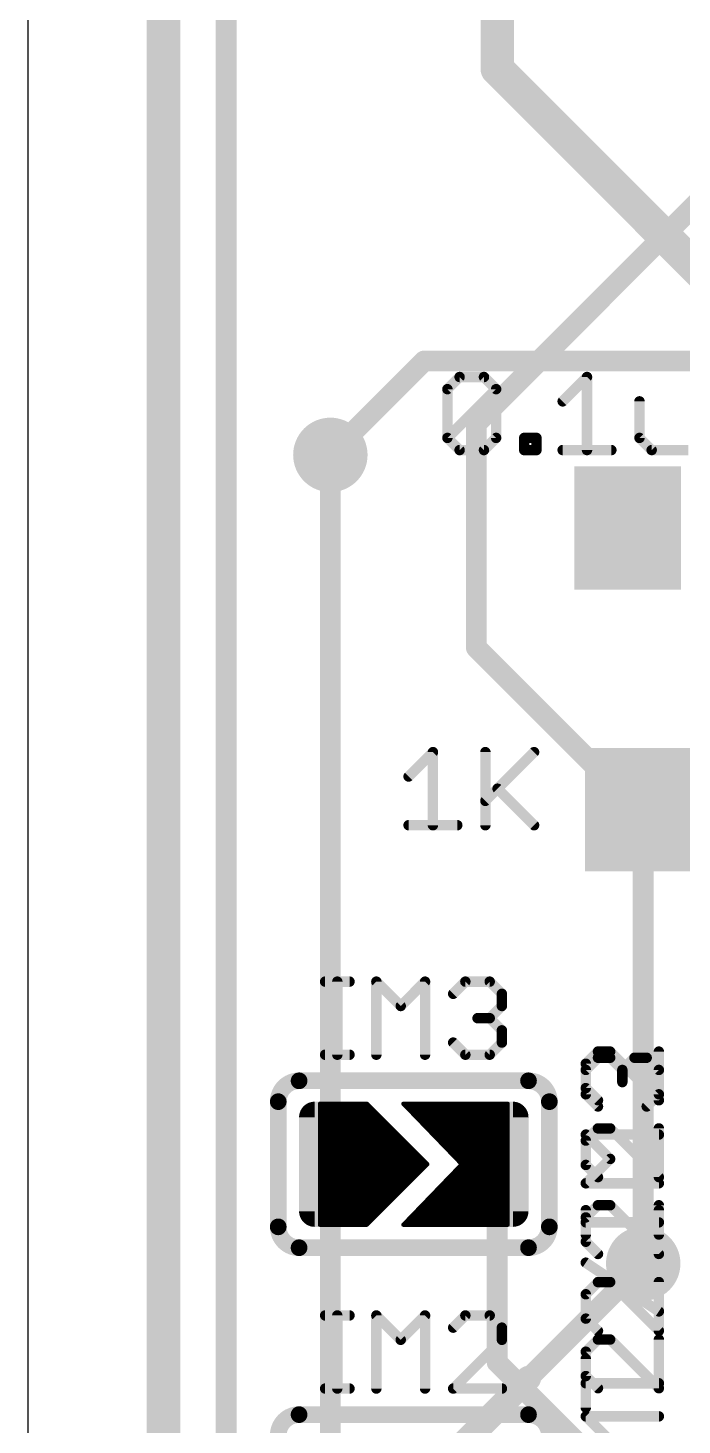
# Model space of a CAD drawing. Extents: x -42 to 37, y -47 to 54.
# Drawn here: x -27.05 to -19.08, y -2.29 to 14.72 of the extents above; entities that cross this region are included whole.
import ezdxf

# ---------------------------------------------------------------- set-up
doc = ezdxf.new("R2010")
doc.units = 0
for name, color, linetype in [('1', 12, 'CONTINUOUS'), ('16', 132, 'CONTINUOUS'), ('18', 110, 'CONTINUOUS'), ('20', 53, 'CONTINUOUS'), ('21', 40, 'CONTINUOUS'), ('27', 253, 'CONTINUOUS')]:
    doc.layers.add(name, color=color, linetype=linetype)

# ---------------------------------------------------------------- blocks, each defined once
blk = doc.blocks.new('RECT')
blk.add_solid([(-0.5, -0.5), (0.5, -0.5), (-0.5, 0.5), (0.5, 0.5)])
blk = doc.blocks.new('RECT121920X243840R50')
at = {"const_width": 0.1905}
blk.add_lwpolyline([(0.2858, -0.5715), (0.2858, 0.5715, 0.4142), (0.1905, 0.6668), (-0.1905, 0.6668, 0.4142), (-0.2858, 0.5715), (-0.2858, -0.5715, 0.4142), (-0.1905, -0.6668), (0.1905, -0.6668, 0.4142)], format="xyb", close=True, dxfattribs=at)
blk.add_solid([(-0.2159, -0.5969), (0.2159, -0.5969), (-0.2159, 0.5969), (0.2159, 0.5969)])
blk = doc.blocks.new('ROUNDV')
at = {"const_width": 0.5}
blk.add_lwpolyline([(0, -0.25, 1), (0, 0.25, 1), (0, -0.25)], format="xyb", dxfattribs=at)

msp = doc.modelspace()

# ---------------------------------------------------------------- linework, layer by layer
at = {"layer": '1'}
for points, const_width in [([(-25.4, 45.085), (-25.4, -43.18)], 0.4064), ([(-24.638, -40.132), (-24.638, 29.972)], 0.254), ([(-21.59, 9.906), (-18.542, 12.954)], 0.254), ([(-21.59, 7.178), (-21.59, 9.906)], 0.254), ([(-23.368, 0.889), (-23.368, 9.525)], 0.254), ([(-19.619, 5.207), (-21.59, 7.178)], 0.254), ([(-19.619, 5.207), (-19.558, 5.146)], 0.254), ([(-19.558, 5.146), (-19.558, -0.32)], 0.254), ([(-23.495, 1.6256), (-22.9235, 1.6256)], 0.0508), ([(-23.495, 0.1524), (-23.495, 1.6256)], 0.0508), ([(-23.495, 1.5748), (-22.8727, 1.5748)], 0.0508), ([(-23.495, 1.524), (-22.8219, 1.524)], 0.0508), ([(-22.9235, 1.6256), (-22.1869, 0.889)], 0.0508), ([(-22.479, 1.6256), (-21.7678, 0.889)], 0.0508), ([(-21.209, 1.6256), (-22.479, 1.6256)], 0.0508), ([(-22.43, 1.5748), (-21.209, 1.5748)], 0.0508), ([(-22.3809, 1.524), (-21.209, 1.524)], 0.0508), ([(-21.209, 0.1524), (-21.209, 1.6256)], 0.0508), ([(-23.495, 1.4732), (-22.7711, 1.4732)], 0.0508), ([(-23.495, 1.4224), (-22.7203, 1.4224)], 0.0508), ([(-23.495, 1.3716), (-22.6695, 1.3716)], 0.0508), ([(-22.3319, 1.4732), (-21.209, 1.4732)], 0.0508), ([(-22.2828, 1.4224), (-21.209, 1.4224)], 0.0508), ([(-22.2338, 1.3716), (-21.209, 1.3716)], 0.0508), ([(-21.336, 0.889), (-21.336, 1.27)], 0.254), ([(-23.495, 1.3208), (-22.6187, 1.3208)], 0.0508), ([(-23.495, 1.27), (-22.5679, 1.27)], 0.0508), ([(-23.495, 1.2192), (-22.5171, 1.2192)], 0.0508), ([(-23.495, 1.1684), (-22.4663, 1.1684)], 0.0508), ([(-22.1847, 1.3208), (-21.209, 1.3208)], 0.0508), ([(-22.1357, 1.27), (-21.209, 1.27)], 0.0508), ([(-22.0866, 1.2192), (-21.209, 1.2192)], 0.0508), ([(-22.0376, 1.1684), (-21.209, 1.1684)], 0.0508), ([(-23.495, 1.1176), (-22.4155, 1.1176)], 0.0508), ([(-23.495, 1.0668), (-22.3647, 1.0668)], 0.0508), ([(-23.495, 1.016), (-22.3139, 1.016)], 0.0508), ([(-21.9885, 1.1176), (-21.209, 1.1176)], 0.0508), ([(-21.9395, 1.0668), (-21.209, 1.0668)], 0.0508), ([(-21.8904, 1.016), (-21.209, 1.016)], 0.0508), ([(-23.495, 0.9652), (-22.2631, 0.9652)], 0.0508), ([(-23.495, 0.9144), (-22.2123, 0.9144)], 0.0508), ([(-23.495, 0.8636), (-22.2123, 0.8636)], 0.0508), ([(-23.368, 0.889), (-23.368, -3.175)], 0.254), ([(-22.1869, 0.889), (-22.9235, 0.1524)], 0.0508), ([(-21.7678, 0.889), (-22.479, 0.1524)], 0.0508), ([(-21.8414, 0.9652), (-21.209, 0.9652)], 0.0508), ([(-21.7923, 0.9144), (-21.209, 0.9144)], 0.0508), ([(-21.7923, 0.8636), (-21.209, 0.8636)], 0.0508), ([(-21.336, 0.889), (-21.336, -1.524)], 0.254), ([(-23.495, 0.8128), (-22.2631, 0.8128)], 0.0508), ([(-23.495, 0.762), (-22.3139, 0.762)], 0.0508), ([(-23.495, 0.7112), (-22.3647, 0.7112)], 0.0508), ([(-23.495, 0.6604), (-22.4155, 0.6604)], 0.0508), ([(-21.9885, 0.6604), (-21.209, 0.6604)], 0.0508), ([(-21.9395, 0.7112), (-21.209, 0.7112)], 0.0508), ([(-21.8904, 0.762), (-21.209, 0.762)], 0.0508), ([(-21.8414, 0.8128), (-21.209, 0.8128)], 0.0508), ([(-23.495, 0.6096), (-22.4663, 0.6096)], 0.0508), ([(-23.495, 0.5588), (-22.5171, 0.5588)], 0.0508), ([(-23.495, 0.508), (-22.5679, 0.508)], 0.0508), ([(-22.1357, 0.508), (-21.209, 0.508)], 0.0508), ([(-22.0866, 0.5588), (-21.209, 0.5588)], 0.0508), ([(-22.0376, 0.6096), (-21.209, 0.6096)], 0.0508), ([(-23.495, 0.4572), (-22.6187, 0.4572)], 0.0508), ([(-23.495, 0.4064), (-22.6695, 0.4064)], 0.0508), ([(-23.495, 0.3556), (-22.7203, 0.3556)], 0.0508), ([(-22.2828, 0.3556), (-21.209, 0.3556)], 0.0508), ([(-22.2338, 0.4064), (-21.209, 0.4064)], 0.0508), ([(-22.1847, 0.4572), (-21.209, 0.4572)], 0.0508), ([(-23.495, 0.3048), (-22.7711, 0.3048)], 0.0508), ([(-23.495, 0.254), (-22.8219, 0.254)], 0.0508), ([(-23.495, 0.2032), (-22.8727, 0.2032)], 0.0508), ([(-22.9235, 0.1524), (-23.495, 0.1524)], 0.0508), ([(-23.495, 0.1524), (-22.9235, 0.1524)], 0.0508), ([(-22.479, 0.1524), (-21.209, 0.1524)], 0.0508), ([(-22.479, 0.1524), (-21.209, 0.1524)], 0.0508), ([(-22.43, 0.2032), (-21.209, 0.2032)], 0.0508), ([(-22.3809, 0.254), (-21.209, 0.254)], 0.0508), ([(-22.3319, 0.3048), (-21.209, 0.3048)], 0.0508), ([(-21.336, -1.524), (-17.526, -5.334)], 0.254)]:
    msp.add_lwpolyline(points, dxfattribs=dict(at, const_width=const_width))
for points, const_width in [([(-21.5265, 9.906, 1), (-21.6535, 9.906)], 0.127), ([(-21.6349, 9.9509, 1), (-21.5451, 9.8611)], 0.127), ([(-23.3045, 9.525, 1), (-23.4315, 9.525)], 0.127), ([(-21.5451, 7.2229, 1), (-21.6349, 7.1331)], 0.127), ([(-21.6535, 7.178, 1), (-21.5265, 7.178)], 0.127), ([(-19.5741, 5.2519, 1), (-19.6639, 5.1621)], 0.127), ([(-19.6639, 5.1621, 1), (-19.5741, 5.2519)], 0.127), ([(-19.4945, 5.146, 1), (-19.6215, 5.146)], 0.127), ([(-19.6029, 5.1011, 1), (-19.5131, 5.1909)], 0.127), ([(-23.495, 1.6383, 1), (-23.495, 1.6129)], 0.0254), ([(-23.4823, 1.6256, 1), (-23.5077, 1.6256)], 0.0254), ([(-23.495, 1.5875, 1), (-23.495, 1.5621)], 0.0254), ([(-23.495, 1.5367, 1), (-23.495, 1.5113)], 0.0254), ([(-22.9145, 1.6346, 1), (-22.9325, 1.6166)], 0.0254), ([(-22.9235, 1.6129, 1), (-22.9235, 1.6383)], 0.0254), ([(-22.8727, 1.5621, 1), (-22.8727, 1.5875)], 0.0254), ([(-22.8219, 1.5113, 1), (-22.8219, 1.5367)], 0.0254), ([(-22.4699, 1.6344, 1), (-22.4881, 1.6168)], 0.0254), ([(-22.479, 1.6383, 1), (-22.479, 1.6129)], 0.0254), ([(-22.43, 1.5875, 1), (-22.43, 1.5621)], 0.0254), ([(-22.3809, 1.5367, 1), (-22.3809, 1.5113)], 0.0254), ([(-21.1963, 1.6256, 1), (-21.2217, 1.6256)], 0.0254), ([(-21.209, 1.6129, 1), (-21.209, 1.6383)], 0.0254), ([(-21.209, 1.5621, 1), (-21.209, 1.5875)], 0.0254), ([(-21.209, 1.5113, 1), (-21.209, 1.5367)], 0.0254), ([(-23.495, 1.4859, 1), (-23.495, 1.4605)], 0.0254), ([(-23.495, 1.4351, 1), (-23.495, 1.4097)], 0.0254), ([(-23.495, 1.3843, 1), (-23.495, 1.3589)], 0.0254), ([(-22.7711, 1.4605, 1), (-22.7711, 1.4859)], 0.0254), ([(-22.7203, 1.4097, 1), (-22.7203, 1.4351)], 0.0254), ([(-22.6695, 1.3589, 1), (-22.6695, 1.3843)], 0.0254), ([(-22.3319, 1.4859, 1), (-22.3319, 1.4605)], 0.0254), ([(-22.2828, 1.4351, 1), (-22.2828, 1.4097)], 0.0254), ([(-22.2338, 1.3843, 1), (-22.2338, 1.3589)], 0.0254), ([(-21.2725, 1.27, 1), (-21.3995, 1.27)], 0.127), ([(-21.209, 1.4605, 1), (-21.209, 1.4859)], 0.0254), ([(-21.209, 1.4097, 1), (-21.209, 1.4351)], 0.0254), ([(-21.209, 1.3589, 1), (-21.209, 1.3843)], 0.0254), ([(-23.495, 1.3335, 1), (-23.495, 1.3081)], 0.0254), ([(-23.495, 1.2827, 1), (-23.495, 1.2573)], 0.0254), ([(-23.495, 1.2319, 1), (-23.495, 1.2065)], 0.0254), ([(-23.495, 1.1811, 1), (-23.495, 1.1557)], 0.0254), ([(-22.6187, 1.3081, 1), (-22.6187, 1.3335)], 0.0254), ([(-22.5679, 1.2573, 1), (-22.5679, 1.2827)], 0.0254), ([(-22.5171, 1.2065, 1), (-22.5171, 1.2319)], 0.0254), ([(-22.4663, 1.1557, 1), (-22.4663, 1.1811)], 0.0254), ([(-22.1847, 1.3335, 1), (-22.1847, 1.3081)], 0.0254), ([(-22.1357, 1.2827, 1), (-22.1357, 1.2573)], 0.0254), ([(-22.0866, 1.2319, 1), (-22.0866, 1.2065)], 0.0254), ([(-22.0376, 1.1811, 1), (-22.0376, 1.1557)], 0.0254), ([(-21.209, 1.3081, 1), (-21.209, 1.3335)], 0.0254), ([(-21.209, 1.2573, 1), (-21.209, 1.2827)], 0.0254), ([(-21.209, 1.2065, 1), (-21.209, 1.2319)], 0.0254), ([(-21.209, 1.1557, 1), (-21.209, 1.1811)], 0.0254), ([(-23.495, 1.1303, 1), (-23.495, 1.1049)], 0.0254), ([(-23.495, 1.0795, 1), (-23.495, 1.0541)], 0.0254), ([(-23.495, 1.0287, 1), (-23.495, 1.0033)], 0.0254), ([(-22.4155, 1.1049, 1), (-22.4155, 1.1303)], 0.0254), ([(-22.3647, 1.0541, 1), (-22.3647, 1.0795)], 0.0254), ([(-22.3139, 1.0033, 1), (-22.3139, 1.0287)], 0.0254), ([(-21.9885, 1.1303, 1), (-21.9885, 1.1049)], 0.0254), ([(-21.9395, 1.0795, 1), (-21.9395, 1.0541)], 0.0254), ([(-21.8904, 1.0287, 1), (-21.8904, 1.0033)], 0.0254), ([(-21.209, 1.1049, 1), (-21.209, 1.1303)], 0.0254), ([(-21.209, 1.0541, 1), (-21.209, 1.0795)], 0.0254), ([(-21.209, 1.0033, 1), (-21.209, 1.0287)], 0.0254), ([(-23.495, 0.9779, 1), (-23.495, 0.9525)], 0.0254), ([(-23.495, 0.9271, 1), (-23.495, 0.9017)], 0.0254), ([(-23.495, 0.8763, 1), (-23.495, 0.8509)], 0.0254), ([(-23.3045, 0.889, 1), (-23.4315, 0.889)], 0.127), ([(-23.4315, 0.889, 1), (-23.3045, 0.889)], 0.127), ([(-22.2631, 0.9525, 1), (-22.2631, 0.9779)], 0.0254), ([(-22.2123, 0.9017, 1), (-22.2123, 0.9271)], 0.0254), ([(-22.2123, 0.8509, 1), (-22.2123, 0.8763)], 0.0254), ([(-22.1779, 0.88, 1), (-22.1959, 0.898)], 0.0254), ([(-22.1959, 0.88, 1), (-22.1779, 0.898)], 0.0254), ([(-21.8414, 0.9779, 1), (-21.8414, 0.9525)], 0.0254), ([(-21.7923, 0.9271, 1), (-21.7923, 0.9017)], 0.0254), ([(-21.7923, 0.8763, 1), (-21.7923, 0.8509)], 0.0254), ([(-21.7587, 0.8802, 1), (-21.7769, 0.8978)], 0.0254), ([(-21.7769, 0.8802, 1), (-21.7587, 0.8978)], 0.0254), ([(-21.2725, 0.889, 1), (-21.3995, 0.889)], 0.127), ([(-21.3995, 0.889, 1), (-21.2725, 0.889)], 0.127), ([(-21.209, 0.9525, 1), (-21.209, 0.9779)], 0.0254), ([(-21.209, 0.9017, 1), (-21.209, 0.9271)], 0.0254), ([(-21.209, 0.8509, 1), (-21.209, 0.8763)], 0.0254), ([(-23.495, 0.8255, 1), (-23.495, 0.8001)], 0.0254), ([(-23.495, 0.7747, 1), (-23.495, 0.7493)], 0.0254), ([(-23.495, 0.7239, 1), (-23.495, 0.6985)], 0.0254), ([(-23.495, 0.6731, 1), (-23.495, 0.6477)], 0.0254), ([(-22.4155, 0.6477, 1), (-22.4155, 0.6731)], 0.0254), ([(-22.3647, 0.6985, 1), (-22.3647, 0.7239)], 0.0254), ([(-22.3139, 0.7493, 1), (-22.3139, 0.7747)], 0.0254), ([(-22.2631, 0.8001, 1), (-22.2631, 0.8255)], 0.0254), ([(-21.9885, 0.6731, 1), (-21.9885, 0.6477)], 0.0254), ([(-21.9395, 0.7239, 1), (-21.9395, 0.6985)], 0.0254), ([(-21.8904, 0.7747, 1), (-21.8904, 0.7493)], 0.0254), ([(-21.8414, 0.8255, 1), (-21.8414, 0.8001)], 0.0254), ([(-21.209, 0.8001, 1), (-21.209, 0.8255)], 0.0254), ([(-21.209, 0.7493, 1), (-21.209, 0.7747)], 0.0254), ([(-21.209, 0.6985, 1), (-21.209, 0.7239)], 0.0254), ([(-21.209, 0.6477, 1), (-21.209, 0.6731)], 0.0254), ([(-23.495, 0.6223, 1), (-23.495, 0.5969)], 0.0254), ([(-23.495, 0.5715, 1), (-23.495, 0.5461)], 0.0254), ([(-23.495, 0.5207, 1), (-23.495, 0.4953)], 0.0254), ([(-22.5679, 0.4953, 1), (-22.5679, 0.5207)], 0.0254), ([(-22.5171, 0.5461, 1), (-22.5171, 0.5715)], 0.0254), ([(-22.4663, 0.5969, 1), (-22.4663, 0.6223)], 0.0254), ([(-22.1357, 0.5207, 1), (-22.1357, 0.4953)], 0.0254), ([(-22.0866, 0.5715, 1), (-22.0866, 0.5461)], 0.0254), ([(-22.0376, 0.6223, 1), (-22.0376, 0.5969)], 0.0254), ([(-21.209, 0.5969, 1), (-21.209, 0.6223)], 0.0254), ([(-21.209, 0.5461, 1), (-21.209, 0.5715)], 0.0254), ([(-21.209, 0.4953, 1), (-21.209, 0.5207)], 0.0254), ([(-23.495, 0.4699, 1), (-23.495, 0.4445)], 0.0254), ([(-23.495, 0.4191, 1), (-23.495, 0.3937)], 0.0254), ([(-23.495, 0.3683, 1), (-23.495, 0.3429)], 0.0254), ([(-22.7203, 0.3429, 1), (-22.7203, 0.3683)], 0.0254), ([(-22.6695, 0.3937, 1), (-22.6695, 0.4191)], 0.0254), ([(-22.6187, 0.4445, 1), (-22.6187, 0.4699)], 0.0254), ([(-22.2828, 0.3683, 1), (-22.2828, 0.3429)], 0.0254), ([(-22.2338, 0.4191, 1), (-22.2338, 0.3937)], 0.0254), ([(-22.1847, 0.4699, 1), (-22.1847, 0.4445)], 0.0254), ([(-21.209, 0.4445, 1), (-21.209, 0.4699)], 0.0254), ([(-21.209, 0.3937, 1), (-21.209, 0.4191)], 0.0254), ([(-21.209, 0.3429, 1), (-21.209, 0.3683)], 0.0254), ([(-23.495, 0.3175, 1), (-23.495, 0.2921)], 0.0254), ([(-23.495, 0.2667, 1), (-23.495, 0.2413)], 0.0254), ([(-23.495, 0.2159, 1), (-23.495, 0.1905)], 0.0254), ([(-23.495, 0.1651, 1), (-23.495, 0.1397)], 0.0254), ([(-23.495, 0.1651, 1), (-23.495, 0.1397)], 0.0254), ([(-22.9325, 0.1614, 1), (-22.9145, 0.1434)], 0.0254), ([(-22.9235, 0.1397, 1), (-22.9235, 0.1651)], 0.0254), ([(-22.9235, 0.1397, 1), (-22.9235, 0.1651)], 0.0254), ([(-22.8727, 0.1905, 1), (-22.8727, 0.2159)], 0.0254), ([(-22.8219, 0.2413, 1), (-22.8219, 0.2667)], 0.0254), ([(-22.7711, 0.2921, 1), (-22.7711, 0.3175)], 0.0254), ([(-22.479, 0.1651, 1), (-22.479, 0.1397)], 0.0254), ([(-22.479, 0.1651, 1), (-22.479, 0.1397)], 0.0254), ([(-22.4881, 0.1612, 1), (-22.4699, 0.1436)], 0.0254), ([(-22.43, 0.2159, 1), (-22.43, 0.1905)], 0.0254), ([(-22.3809, 0.2667, 1), (-22.3809, 0.2413)], 0.0254), ([(-22.3319, 0.3175, 1), (-22.3319, 0.2921)], 0.0254), ([(-21.209, 0.2921, 1), (-21.209, 0.3175)], 0.0254), ([(-21.209, 0.2413, 1), (-21.209, 0.2667)], 0.0254), ([(-21.209, 0.1905, 1), (-21.209, 0.2159)], 0.0254), ([(-21.209, 0.1397, 1), (-21.209, 0.1651)], 0.0254), ([(-21.209, 0.1397, 1), (-21.209, 0.1651)], 0.0254), ([(-23.5077, 0.1524, 1), (-23.4823, 0.1524)], 0.0254), ([(-21.2217, 0.1524, 1), (-21.1963, 0.1524)], 0.0254), ([(-19.6215, -0.32, 1), (-19.4945, -0.32)], 0.127), ([(-21.2911, -1.4791, 1), (-21.3809, -1.5689)], 0.127), ([(-21.3995, -1.524, 1), (-21.2725, -1.524)], 0.127)]:
    msp.add_lwpolyline(points, format="xyb", dxfattribs=dict(at, const_width=const_width))
at = {"layer": '16'}
for points, const_width in [([(-25.4, 44.831), (-25.4, -41.402)], 0.4064), ([(-21.336, 14.224), (-21.336, 20.066)], 0.4064), ([(-17.78, 10.668), (-21.336, 14.224)], 0.4064), ([(-23.368, 9.525), (-22.225, 10.668)], 0.254), ([(-22.225, 10.668), (-17.78, 10.668)], 0.254), ([(-19.558, -0.32), (-20.955, -1.717)], 0.254), ([(-23.368, -4.13), (-20.955, -1.717)], 0.3048)]:
    msp.add_lwpolyline(points, dxfattribs=dict(at, const_width=const_width))
for points, const_width in [([(-21.4376, 14.224, 1), (-21.2344, 14.224)], 0.2032), ([(-21.2642, 14.2958, 1), (-21.4078, 14.1522)], 0.2032), ([(-22.225, 10.7315, 1), (-22.225, 10.6045)], 0.127), ([(-22.1801, 10.6231, 1), (-22.2699, 10.7129)], 0.127), ([(-23.4129, 9.5699, 1), (-23.3231, 9.4801)], 0.127), ([(-19.5131, -0.3649, 1), (-19.6029, -0.2751)], 0.127), ([(-20.9011, -1.7709, 1), (-21.0089, -1.6631)], 0.1524), ([(-20.9999, -1.6721, 1), (-20.9101, -1.7619)], 0.127)]:
    msp.add_lwpolyline(points, format="xyb", dxfattribs=dict(at, const_width=const_width))
at = {"layer": '20'}
msp.add_line((-27.051, 40.005), (-27.051, -38.1), dxfattribs=at)
at = {"layer": '21'}
for points, const_width in [([(-23.4315, 3.1123), (-23.1349, 3.1123)], 0.127), ([(-23.2832, 2.2225), (-23.2832, 3.1123)], 0.127), ([(-22.8078, 2.2225), (-22.8078, 3.1123)], 0.127), ([(-22.8078, 3.1123), (-22.5112, 2.8157)], 0.127), ([(-22.5112, 2.8157), (-22.2147, 3.1123)], 0.127), ([(-22.2147, 3.1123), (-22.2147, 2.2225)], 0.127), ([(-21.8723, 2.964), (-21.724, 3.1123)], 0.127), ([(-21.724, 3.1123), (-21.4274, 3.1123)], 0.127), ([(-21.4274, 3.1123), (-21.2791, 2.964)], 0.127), ([(-21.2791, 2.964), (-21.2791, 2.8157)], 0.127), ([(-21.4274, 2.6674), (-21.5757, 2.6674)], 0.127), ([(-21.2791, 2.8157), (-21.4274, 2.6674)], 0.127), ([(-21.4274, 2.6674), (-21.2791, 2.5191)], 0.127), ([(-21.2791, 2.5191), (-21.2791, 2.3708)], 0.127), ([(-21.724, 2.2225), (-21.8723, 2.3708)], 0.127), ([(-21.2791, 2.3708), (-21.4274, 2.2225)], 0.127), ([(-23.4315, 2.2225), (-23.1349, 2.2225)], 0.127), ([(-21.4274, 2.2225), (-21.724, 2.2225)], 0.127), ([(-20.2573, 2.0373), (-20.109, 2.1856)], 0.127), ([(-20.109, 2.1856), (-19.9607, 2.1856)], 0.127), ([(-19.9607, 2.1856), (-19.8124, 2.0373)], 0.127), ([(-19.8124, 2.0373), (-19.6641, 2.1856)], 0.127), ([(-19.6641, 2.1856), (-19.5158, 2.1856)], 0.127), ([(-19.5158, 2.1856), (-19.3675, 2.0373)], 0.127), ([(-20.2573, 1.7407), (-20.2573, 2.0373)], 0.127), ([(-19.8124, 2.0373), (-19.8124, 1.889)], 0.127), ([(-19.3675, 2.0373), (-19.3675, 1.7407)], 0.127), ([(-23.749, 1.905), (-20.955, 1.905)], 0.2032), ([(-24.003, 0.127), (-24.003, 1.651)], 0.2032), ([(-20.701, 0.127), (-20.701, 1.651)], 0.2032), ([(-20.109, 1.5924), (-20.2573, 1.7407)], 0.127), ([(-19.3675, 1.7407), (-19.5158, 1.5924)], 0.127), ([(-19.9607, 0.9535), (-20.2573, 1.2501)], 0.127), ([(-20.2573, 1.2501), (-19.3675, 1.2501)], 0.127), ([(-20.2573, 0.6569), (-19.9607, 0.9535)], 0.127), ([(-19.3675, 0.6569), (-20.2573, 0.6569)], 0.127), ([(-20.2573, 0.0332), (-20.2573, 0.3298)], 0.127), ([(-19.3675, 0.0332), (-19.3675, 0.3298)], 0.127), ([(-19.3675, 0.1815), (-20.2573, 0.1815)], 0.127), ([(-20.955, -0.127), (-23.749, -0.127)], 0.2032), ([(-19.3675, -0.9023), (-20.2573, -0.3091)], 0.127), ([(-23.4315, -0.9517), (-23.1349, -0.9517)], 0.127), ([(-23.2832, -1.8415), (-23.2832, -0.9517)], 0.127), ([(-22.8078, -1.8415), (-22.8078, -0.9517)], 0.127), ([(-22.8078, -0.9517), (-22.5112, -1.2483)], 0.127), ([(-22.5112, -1.2483), (-22.2147, -0.9517)], 0.127), ([(-22.2147, -0.9517), (-22.2147, -1.8415)], 0.127), ([(-21.724, -0.9517), (-21.8723, -1.1)], 0.127), ([(-21.4274, -0.9517), (-21.724, -0.9517)], 0.127), ([(-21.2791, -1.1), (-21.4274, -0.9517)], 0.127), ([(-21.8723, -1.8415), (-21.2791, -1.2483)], 0.127), ([(-21.2791, -1.2483), (-21.2791, -1.1)], 0.127), ([(-20.109, -1.2446), (-20.2573, -1.3929)], 0.127), ([(-19.9607, -1.2446), (-20.109, -1.2446)], 0.127), ([(-19.3675, -1.8378), (-19.9607, -1.2446)], 0.127), ([(-19.3675, -1.2446), (-19.3675, -1.8378)], 0.127), ([(-20.2573, -1.3929), (-20.2573, -1.6895)], 0.127), ([(-20.2573, -1.6895), (-20.109, -1.8378)], 0.127), ([(-23.4315, -1.8415), (-23.1349, -1.8415)], 0.127), ([(-21.2791, -1.8415), (-21.8723, -1.8415)], 0.127), ([(-23.749, -2.159), (-20.955, -2.159)], 0.2032), ([(-19.9607, -2.4767), (-20.2573, -2.1801)], 0.127), ([(-20.2573, -2.1801), (-19.3675, -2.1801)], 0.127)]:
    msp.add_lwpolyline(points, dxfattribs=dict(at, const_width=const_width))
for points, const_width in [([(-23.4315, 3.144, 1), (-23.4315, 3.0805)], 0.0635), ([(-23.2515, 3.1123, 1), (-23.315, 3.1123)], 0.0635), ([(-23.1349, 3.0805, 1), (-23.1349, 3.144)], 0.0635), ([(-22.7761, 3.1123, 1), (-22.8396, 3.1123)], 0.0635), ([(-22.7854, 3.1347, 1), (-22.8303, 3.0898)], 0.0635), ([(-22.1829, 3.1123, 1), (-22.2464, 3.1123)], 0.0635), ([(-22.1922, 3.0898, 1), (-22.2371, 3.1347)], 0.0635), ([(-21.724, 3.144, 1), (-21.724, 3.0805)], 0.0635), ([(-21.7016, 3.0898, 1), (-21.7465, 3.1347)], 0.0635), ([(-21.405, 3.1347, 1), (-21.4499, 3.0898)], 0.0635), ([(-21.4274, 3.0805, 1), (-21.4274, 3.144)], 0.0635), ([(-21.8948, 2.9864, 1), (-21.8499, 2.9415)], 0.0635), ([(-21.2474, 2.964, 1), (-21.3109, 2.964)], 0.0635), ([(-21.3016, 2.9415, 1), (-21.2567, 2.9864)], 0.0635), ([(-22.5337, 2.8381, 1), (-22.4888, 2.7932)], 0.0635), ([(-22.5337, 2.7932, 1), (-22.4888, 2.8381)], 0.0635), ([(-21.5757, 2.6991, 1), (-21.5757, 2.6356)], 0.0635), ([(-21.405, 2.6898, 1), (-21.4499, 2.6449)], 0.0635), ([(-21.4499, 2.6898, 1), (-21.405, 2.6449)], 0.0635), ([(-21.4274, 2.6356, 1), (-21.4274, 2.6991)], 0.0635), ([(-21.3109, 2.8157, 1), (-21.2474, 2.8157)], 0.0635), ([(-21.2567, 2.7932, 1), (-21.3016, 2.8381)], 0.0635), ([(-21.2474, 2.5191, 1), (-21.3109, 2.5191)], 0.0635), ([(-21.3016, 2.4966, 1), (-21.2567, 2.5415)], 0.0635), ([(-21.8499, 2.3932, 1), (-21.8948, 2.3483)], 0.0635), ([(-21.3109, 2.3708, 1), (-21.2474, 2.3708)], 0.0635), ([(-21.2567, 2.3483, 1), (-21.3016, 2.3932)], 0.0635), ([(-23.4315, 2.2543, 1), (-23.4315, 2.1907)], 0.0635), ([(-23.315, 2.2225, 1), (-23.2515, 2.2225)], 0.0635), ([(-23.1349, 2.1907, 1), (-23.1349, 2.2543)], 0.0635), ([(-22.8396, 2.2225, 1), (-22.7761, 2.2225)], 0.0635), ([(-22.2464, 2.2225, 1), (-22.1829, 2.2225)], 0.0635), ([(-21.724, 2.2543, 1), (-21.724, 2.1907)], 0.0635), ([(-21.7465, 2.2, 1), (-21.7016, 2.245)], 0.0635), ([(-21.4499, 2.245, 1), (-21.405, 2.2)], 0.0635), ([(-21.4274, 2.1907, 1), (-21.4274, 2.2543)], 0.0635), ([(-20.109, 2.2174, 1), (-20.109, 2.1539)], 0.0635), ([(-20.0865, 2.1632, 1), (-20.1314, 2.2081)], 0.0635), ([(-19.9382, 2.2081, 1), (-19.9831, 2.1632)], 0.0635), ([(-19.9607, 2.1539, 1), (-19.9607, 2.2174)], 0.0635), ([(-19.6641, 2.2174, 1), (-19.6641, 2.1539)], 0.0635), ([(-19.6416, 2.1632, 1), (-19.6865, 2.2081)], 0.0635), ([(-19.4933, 2.2081, 1), (-19.5382, 2.1632)], 0.0635), ([(-19.5158, 2.1539, 1), (-19.5158, 2.2174)], 0.0635), ([(-20.2255, 2.0373, 1), (-20.289, 2.0373)], 0.0635), ([(-20.2797, 2.0598, 1), (-20.2348, 2.0149)], 0.0635), ([(-19.7806, 2.0373, 1), (-19.8441, 2.0373)], 0.0635), ([(-19.8348, 2.0598, 1), (-19.7899, 2.0149)], 0.0635), ([(-19.8348, 2.0149, 1), (-19.7899, 2.0598)], 0.0635), ([(-19.3358, 2.0373, 1), (-19.3992, 2.0373)], 0.0635), ([(-19.39, 2.0149, 1), (-19.345, 2.0598)], 0.0635), ([(-23.749, 1.905, 0.4142), (-24.003, 1.651)], 0.2032), ([(-23.749, 1.9558, 1), (-23.749, 1.8542)], 0.1016), ([(-23.749, 1.8542, 1), (-23.749, 1.9558)], 0.1016), ([(-20.701, 1.651, 0.4142), (-20.955, 1.905)], 0.2032), ([(-20.955, 1.9558, 1), (-20.955, 1.8542)], 0.1016), ([(-20.955, 1.8542, 1), (-20.955, 1.9558)], 0.1016), ([(-19.8441, 1.889, 1), (-19.7806, 1.889)], 0.0635), ([(-23.9522, 1.651, 1), (-24.0538, 1.651)], 0.1016), ([(-24.0538, 1.651, 1), (-23.9522, 1.651)], 0.1016), ([(-20.6502, 1.651, 1), (-20.7518, 1.651)], 0.1016), ([(-20.7518, 1.651, 1), (-20.6502, 1.651)], 0.1016), ([(-20.289, 1.7407, 1), (-20.2255, 1.7407)], 0.0635), ([(-20.2348, 1.7632, 1), (-20.2797, 1.7183)], 0.0635), ([(-19.3992, 1.7407, 1), (-19.3358, 1.7407)], 0.0635), ([(-19.345, 1.7183, 1), (-19.39, 1.7632)], 0.0635), ([(-20.1314, 1.57, 1), (-20.0865, 1.6149)], 0.0635), ([(-19.5382, 1.6149, 1), (-19.4933, 1.57)], 0.0635), ([(-20.2573, 1.2818, 1), (-20.2573, 1.2183)], 0.0635), ([(-20.2348, 1.2725, 1), (-20.2797, 1.2276)], 0.0635), ([(-19.3675, 1.2183, 1), (-19.3675, 1.2818)], 0.0635), ([(-19.9382, 0.9311, 1), (-19.9831, 0.976)], 0.0635), ([(-19.9831, 0.9311, 1), (-19.9382, 0.976)], 0.0635), ([(-20.2573, 0.6887, 1), (-20.2573, 0.6252)], 0.0635), ([(-20.2797, 0.6794, 1), (-20.2348, 0.6345)], 0.0635), ([(-19.3675, 0.6252, 1), (-19.3675, 0.6887)], 0.0635), ([(-20.2255, 0.3298, 1), (-20.289, 0.3298)], 0.0635), ([(-19.3358, 0.3298, 1), (-19.3992, 0.3298)], 0.0635), ([(-24.003, 0.127, 0.4142), (-23.749, -0.127)], 0.2032), ([(-23.9522, 0.127, 1), (-24.0538, 0.127)], 0.1016), ([(-24.0538, 0.127, 1), (-23.9522, 0.127)], 0.1016), ([(-20.955, -0.127, 0.4142), (-20.701, 0.127)], 0.2032), ([(-20.6502, 0.127, 1), (-20.7518, 0.127)], 0.1016), ([(-20.7518, 0.127, 1), (-20.6502, 0.127)], 0.1016), ([(-20.2573, 0.2133, 1), (-20.2573, 0.1498)], 0.0635), ([(-19.3675, 0.1498, 1), (-19.3675, 0.2133)], 0.0635), ([(-20.289, 0.0332, 1), (-20.2255, 0.0332)], 0.0635), ([(-19.3992, 0.0332, 1), (-19.3358, 0.0332)], 0.0635), ([(-23.749, -0.0762, 1), (-23.749, -0.1778)], 0.1016), ([(-23.749, -0.1778, 1), (-23.749, -0.0762)], 0.1016), ([(-20.955, -0.0762, 1), (-20.955, -0.1778)], 0.1016), ([(-20.955, -0.1778, 1), (-20.955, -0.0762)], 0.1016), ([(-20.2396, -0.2827, 1), (-20.2749, -0.3355)], 0.0635), ([(-19.3851, -0.9287, 1), (-19.3499, -0.8759)], 0.0635), ([(-23.4315, -0.92, 1), (-23.4315, -0.9835)], 0.0635), ([(-23.2515, -0.9517, 1), (-23.315, -0.9517)], 0.0635), ([(-23.1349, -0.9835, 1), (-23.1349, -0.92)], 0.0635), ([(-22.7761, -0.9517, 1), (-22.8396, -0.9517)], 0.0635), ([(-22.7854, -0.9293, 1), (-22.8303, -0.9742)], 0.0635), ([(-22.1829, -0.9517, 1), (-22.2464, -0.9517)], 0.0635), ([(-22.1922, -0.9742, 1), (-22.2371, -0.9293)], 0.0635), ([(-21.724, -0.92, 1), (-21.724, -0.9835)], 0.0635), ([(-21.7016, -0.9742, 1), (-21.7465, -0.9293)], 0.0635), ([(-21.405, -0.9293, 1), (-21.4499, -0.9742)], 0.0635), ([(-21.4274, -0.9835, 1), (-21.4274, -0.92)], 0.0635), ([(-21.8948, -1.0776, 1), (-21.8499, -1.1225)], 0.0635), ([(-21.2474, -1.1, 1), (-21.3109, -1.1)], 0.0635), ([(-21.3016, -1.1225, 1), (-21.2567, -1.0776)], 0.0635), ([(-21.2567, -1.2708, 1), (-21.3016, -1.2259)], 0.0635), ([(-20.109, -1.2129, 1), (-20.109, -1.2764)], 0.0635), ([(-20.0865, -1.2671, 1), (-20.1314, -1.2222)], 0.0635), ([(-19.9382, -1.2222, 1), (-19.9831, -1.2671)], 0.0635), ([(-19.9607, -1.2764, 1), (-19.9607, -1.2129)], 0.0635), ([(-19.3358, -1.2446, 1), (-19.3992, -1.2446)], 0.0635), ([(-22.5337, -1.2259, 1), (-22.4888, -1.2708)], 0.0635), ([(-22.5337, -1.2708, 1), (-22.4888, -1.2259)], 0.0635), ([(-21.3109, -1.2483, 1), (-21.2474, -1.2483)], 0.0635), ([(-20.2255, -1.3929, 1), (-20.289, -1.3929)], 0.0635), ([(-20.2797, -1.3705, 1), (-20.2348, -1.4154)], 0.0635), ([(-20.289, -1.6895, 1), (-20.2255, -1.6895)], 0.0635), ([(-20.2348, -1.6671, 1), (-20.2797, -1.712)], 0.0635), ([(-23.4315, -1.8098, 1), (-23.4315, -1.8733)], 0.0635), ([(-23.315, -1.8415, 1), (-23.2515, -1.8415)], 0.0635), ([(-23.1349, -1.8733, 1), (-23.1349, -1.8098)], 0.0635), ([(-22.8396, -1.8415, 1), (-22.7761, -1.8415)], 0.0635), ([(-22.2464, -1.8415, 1), (-22.1829, -1.8415)], 0.0635), ([(-21.8948, -1.819, 1), (-21.8499, -1.864)], 0.0635), ([(-21.8723, -1.8098, 1), (-21.8723, -1.8733)], 0.0635), ([(-21.2791, -1.8733, 1), (-21.2791, -1.8098)], 0.0635), ([(-20.1314, -1.8602, 1), (-20.0865, -1.8153)], 0.0635), ([(-19.3992, -1.8378, 1), (-19.3358, -1.8378)], 0.0635), ([(-19.39, -1.8602, 1), (-19.345, -1.8153)], 0.0635), ([(-23.749, -2.159, 0.4142), (-24.003, -2.413)], 0.2032), ([(-23.749, -2.1082, 1), (-23.749, -2.2098)], 0.1016), ([(-23.749, -2.2098, 1), (-23.749, -2.1082)], 0.1016), ([(-20.701, -2.413, 0.4142), (-20.955, -2.159)], 0.2032), ([(-20.955, -2.1082, 1), (-20.955, -2.2098)], 0.1016), ([(-20.955, -2.2098, 1), (-20.955, -2.1082)], 0.1016), ([(-20.2573, -2.1484, 1), (-20.2573, -2.2119)], 0.0635), ([(-20.2348, -2.1577, 1), (-20.2797, -2.2026)], 0.0635), ([(-19.3675, -2.2119, 1), (-19.3675, -2.1484)], 0.0635)]:
    msp.add_lwpolyline(points, format="xyb", dxfattribs=dict(at, const_width=const_width))
at = {"layer": '27', "const_width": 0.127}
for points in [[(-21.9423, 10.325), (-21.794, 10.4733)], [(-21.9423, 9.7318), (-21.9423, 10.325)], [(-21.9423, 9.7318), (-21.3492, 10.325)], [(-21.794, 10.4733), (-21.4975, 10.4733)], [(-21.4975, 10.4733), (-21.3492, 10.325)], [(-21.3492, 10.325), (-21.3492, 9.7318)], [(-20.5391, 10.1767), (-20.2425, 10.4733)], [(-20.2425, 10.4733), (-20.2425, 9.5835)], [(-19.6035, 10.1767), (-19.6035, 9.7318)], [(-21.794, 9.5835), (-21.9423, 9.7318)], [(-21.3492, 9.7318), (-21.4975, 9.5835)], [(-21.0068, 9.5835), (-21.0068, 9.7318)], [(-21.0068, 9.7318), (-20.8585, 9.7318)], [(-20.8585, 9.7318), (-20.8585, 9.5835)], [(-19.6035, 9.7318), (-19.4552, 9.5835)], [(-21.4975, 9.5835), (-21.794, 9.5835)], [(-20.8585, 9.5835), (-21.0068, 9.5835)], [(-20.5391, 9.5835), (-19.9459, 9.5835)], [(-19.4552, 9.5835), (-19.0104, 9.5835)], [(-22.4155, 5.6097), (-22.1189, 5.9063)], [(-22.1189, 5.9063), (-22.1189, 5.0165)], [(-21.48, 5.9063), (-21.48, 5.0165)], [(-21.48, 5.3131), (-20.8868, 5.9063)], [(-21.3317, 5.4614), (-20.8868, 5.0165)], [(-22.4155, 5.0165), (-21.8223, 5.0165)], [(-20.109, 2.2611), (-20.2573, 2.1129)], [(-19.9607, 2.2611), (-20.109, 2.2611)], [(-19.3675, 1.668), (-19.9607, 2.2611)], [(-19.3675, 2.2611), (-19.3675, 1.668)], [(-20.2573, 2.1129), (-20.2573, 1.8163)], [(-20.2573, 1.8163), (-20.109, 1.668)], [(-20.109, 1.3256), (-20.2573, 1.1773)], [(-19.9607, 1.3256), (-20.109, 1.3256)], [(-19.3675, 0.7325), (-19.9607, 1.3256)], [(-19.3675, 1.3256), (-19.3675, 0.7325)], [(-20.2573, 1.1773), (-20.2573, 0.8807)], [(-20.2573, 0.8807), (-20.109, 0.7325)], [(-20.109, 0.3901), (-20.2573, 0.2418)], [(-19.9607, 0.3901), (-20.109, 0.3901)], [(-19.3675, -0.2031), (-19.9607, 0.3901)], [(-19.3675, 0.3901), (-19.3675, -0.2031)], [(-20.2573, 0.2418), (-20.2573, -0.0548)], [(-20.2573, -0.0548), (-20.109, -0.2031)], [(-20.109, -0.5454), (-20.2573, -0.6937)], [(-19.9607, -0.5454), (-20.109, -0.5454)], [(-19.3675, -1.1386), (-19.9607, -0.5454)], [(-19.3675, -0.5454), (-19.3675, -1.1386)], [(-20.2573, -0.6937), (-20.2573, -0.9903)], [(-20.2573, -0.9903), (-20.109, -1.1386)], [(-20.2573, -2.0741), (-20.2573, -1.4809)], [(-19.3675, -1.7775), (-20.2573, -1.7775)]]:
    msp.add_lwpolyline(points, dxfattribs=at)
at = {"layer": '27', "const_width": 0.0635}
for points in [[(-21.9106, 10.325, 1), (-21.9741, 10.325)], [(-21.9648, 10.3474, 1), (-21.9199, 10.3025)], [(-21.794, 10.505, 1), (-21.794, 10.4415)], [(-21.7716, 10.4508, 1), (-21.8165, 10.4957)], [(-21.475, 10.4957, 1), (-21.5199, 10.4508)], [(-21.4975, 10.4415, 1), (-21.4975, 10.505)], [(-21.3174, 10.325, 1), (-21.3809, 10.325)], [(-21.3267, 10.3025, 1), (-21.3716, 10.3474)], [(-21.3716, 10.3025, 1), (-21.3267, 10.3474)], [(-20.2107, 10.4733, 1), (-20.2742, 10.4733)], [(-20.22, 10.4508, 1), (-20.2649, 10.4957)], [(-20.5615, 10.1991, 1), (-20.5166, 10.1542)], [(-19.5718, 10.1767, 1), (-19.6353, 10.1767)], [(-21.9199, 9.7542, 1), (-21.9648, 9.7093)], [(-21.9648, 9.7542, 1), (-21.9199, 9.7093)], [(-21.9741, 9.7318, 1), (-21.9106, 9.7318)], [(-21.3809, 9.7318, 1), (-21.3174, 9.7318)], [(-21.3267, 9.7093, 1), (-21.3716, 9.7542)], [(-20.9751, 9.7318, 1), (-21.0386, 9.7318)], [(-21.0068, 9.7635, 1), (-21.0068, 9.7)], [(-20.8268, 9.7318, 1), (-20.8903, 9.7318)], [(-20.8585, 9.7, 1), (-20.8585, 9.7635)], [(-19.5811, 9.7542, 1), (-19.626, 9.7093)], [(-19.6353, 9.7318, 1), (-19.5718, 9.7318)], [(-21.794, 9.6153, 1), (-21.794, 9.5518)], [(-21.8165, 9.561, 1), (-21.7716, 9.606)], [(-21.5199, 9.606, 1), (-21.475, 9.561)], [(-21.4975, 9.5518, 1), (-21.4975, 9.6153)], [(-21.0068, 9.6153, 1), (-21.0068, 9.5518)], [(-21.0386, 9.5835, 1), (-20.9751, 9.5835)], [(-20.8903, 9.5835, 1), (-20.8268, 9.5835)], [(-20.8585, 9.5518, 1), (-20.8585, 9.6153)], [(-20.5391, 9.6153, 1), (-20.5391, 9.5518)], [(-20.2742, 9.5835, 1), (-20.2107, 9.5835)], [(-19.9459, 9.5518, 1), (-19.9459, 9.6153)], [(-19.4552, 9.6153, 1), (-19.4552, 9.5518)], [(-19.4777, 9.561, 1), (-19.4328, 9.606)], [(-22.0872, 5.9063, 1), (-22.1507, 5.9063)], [(-22.0965, 5.8838, 1), (-22.1414, 5.9287)], [(-21.4482, 5.9063, 1), (-21.5117, 5.9063)], [(-20.8644, 5.8838, 1), (-20.9093, 5.9287)], [(-22.438, 5.6321, 1), (-22.393, 5.5872)], [(-21.3092, 5.4838, 1), (-21.3541, 5.4389)], [(-21.5024, 5.3355, 1), (-21.4575, 5.2906)], [(-22.4155, 5.0483, 1), (-22.4155, 4.9848)], [(-22.1507, 5.0165, 1), (-22.0872, 5.0165)], [(-21.8223, 4.9848, 1), (-21.8223, 5.0483)], [(-21.5117, 5.0165, 1), (-21.4482, 5.0165)], [(-20.9093, 4.994, 1), (-20.8644, 5.039)], [(-20.109, 2.2929, 1), (-20.109, 2.2294)], [(-20.0865, 2.2387, 1), (-20.1314, 2.2836)], [(-19.9382, 2.2836, 1), (-19.9831, 2.2387)], [(-19.9607, 2.2294, 1), (-19.9607, 2.2929)], [(-19.3358, 2.2611, 1), (-19.3992, 2.2611)], [(-20.2255, 2.1129, 1), (-20.289, 2.1129)], [(-20.2797, 2.1353, 1), (-20.2348, 2.0904)], [(-20.2348, 1.8387, 1), (-20.2797, 1.7938)], [(-20.289, 1.8163, 1), (-20.2255, 1.8163)], [(-20.1314, 1.6455, 1), (-20.0865, 1.6904)], [(-19.39, 1.6455, 1), (-19.345, 1.6904)], [(-19.3992, 1.668, 1), (-19.3358, 1.668)], [(-20.109, 1.3574, 1), (-20.109, 1.2939)], [(-20.0865, 1.3032, 1), (-20.1314, 1.3481)], [(-19.9382, 1.3481, 1), (-19.9831, 1.3032)], [(-19.9607, 1.2939, 1), (-19.9607, 1.3574)], [(-19.3358, 1.3256, 1), (-19.3992, 1.3256)], [(-20.2255, 1.1773, 1), (-20.289, 1.1773)], [(-20.2797, 1.1998, 1), (-20.2348, 1.1549)], [(-20.289, 0.8807, 1), (-20.2255, 0.8807)], [(-20.2348, 0.9032, 1), (-20.2797, 0.8583)], [(-20.1314, 0.71, 1), (-20.0865, 0.7549)], [(-19.3992, 0.7325, 1), (-19.3358, 0.7325)], [(-19.39, 0.71, 1), (-19.345, 0.7549)], [(-20.109, 0.4219, 1), (-20.109, 0.3584)], [(-20.0865, 0.3677, 1), (-20.1314, 0.4126)], [(-19.9382, 0.4126, 1), (-19.9831, 0.3677)], [(-19.9607, 0.3584, 1), (-19.9607, 0.4219)], [(-19.3358, 0.3901, 1), (-19.3992, 0.3901)], [(-20.2255, 0.2418, 1), (-20.289, 0.2418)], [(-20.2797, 0.2643, 1), (-20.2348, 0.2194)], [(-20.2348, -0.0323, 1), (-20.2797, -0.0772)], [(-20.289, -0.0548, 1), (-20.2255, -0.0548)], [(-20.1314, -0.2255, 1), (-20.0865, -0.1806)], [(-19.39, -0.2255, 1), (-19.345, -0.1806)], [(-19.3992, -0.2031, 1), (-19.3358, -0.2031)], [(-20.109, -0.5137, 1), (-20.109, -0.5772)], [(-20.0865, -0.5679, 1), (-20.1314, -0.523)], [(-19.9382, -0.523, 1), (-19.9831, -0.5679)], [(-19.9607, -0.5772, 1), (-19.9607, -0.5137)], [(-19.3358, -0.5454, 1), (-19.3992, -0.5454)], [(-20.2255, -0.6937, 1), (-20.289, -0.6937)], [(-20.2797, -0.6713, 1), (-20.2348, -0.7162)], [(-20.289, -0.9903, 1), (-20.2255, -0.9903)], [(-20.2348, -0.9678, 1), (-20.2797, -1.0127)], [(-20.1314, -1.161, 1), (-20.0865, -1.1161)], [(-19.3992, -1.1386, 1), (-19.3358, -1.1386)], [(-19.39, -1.161, 1), (-19.345, -1.1161)], [(-20.2255, -1.4809, 1), (-20.289, -1.4809)], [(-20.2573, -1.7458, 1), (-20.2573, -1.8093)], [(-19.3675, -1.8093, 1), (-19.3675, -1.7458)], [(-20.289, -2.0741, 1), (-20.2255, -2.0741)]]:
    msp.add_lwpolyline(points, format="xyb", dxfattribs=at)

# ---------------------------------------------------------------- block references
at = {"layer": '1', "xscale": 1.3, "yscale": 1.5, "rotation": 180}
msp.add_blockref('RECT', (-19.746, 8.636), dxfattribs=at)
at = {"layer": '1', "xscale": 1.3, "yscale": 1.5}
msp.add_blockref('RECT', (-19.619, 5.207), dxfattribs=at)
at = {"layer": '1'}
for p in [(-23.368, 0.889), (-21.336, 0.889)]:
    msp.add_blockref('RECT121920X243840R50', p, dxfattribs=at)
at = {"layer": '18', "xscale": 0.9064, "yscale": 0.9064}
for p in [(-23.368, 9.525), (-23.368, 9.525), (-19.558, -0.32), (-19.558, -0.32)]:
    msp.add_blockref('ROUNDV', p, dxfattribs=at)

doc.saveas('drawing.dxf')
